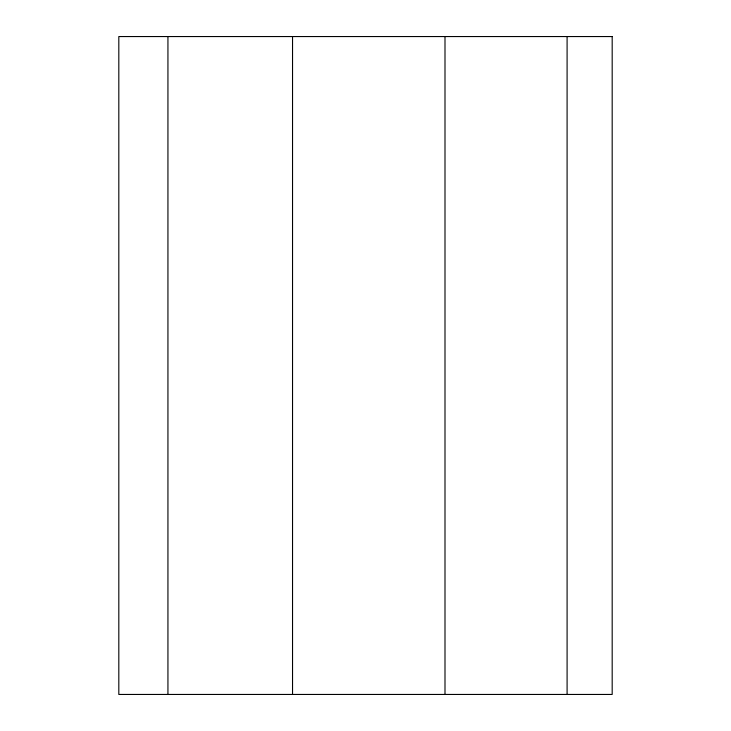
<?xml version="1.0" encoding="UTF-8"?>
<svg xmlns="http://www.w3.org/2000/svg" width="731" height="731" viewBox="0 0 731 731"><rect width="100%" height="100%" fill="white"/><g stroke="black" fill="none" stroke-linecap="round" stroke-linejoin="round"><path stroke-width="1.1" d="M567.092 36.55L567.092 694.45M444.996 36.55L444.996 694.45M292.537 36.55L292.537 694.45M167.938 36.55L167.938 694.45M612.185 36.55L118.815 36.55L118.815 694.45L612.185 694.45L612.185 36.55"/></g></svg>
